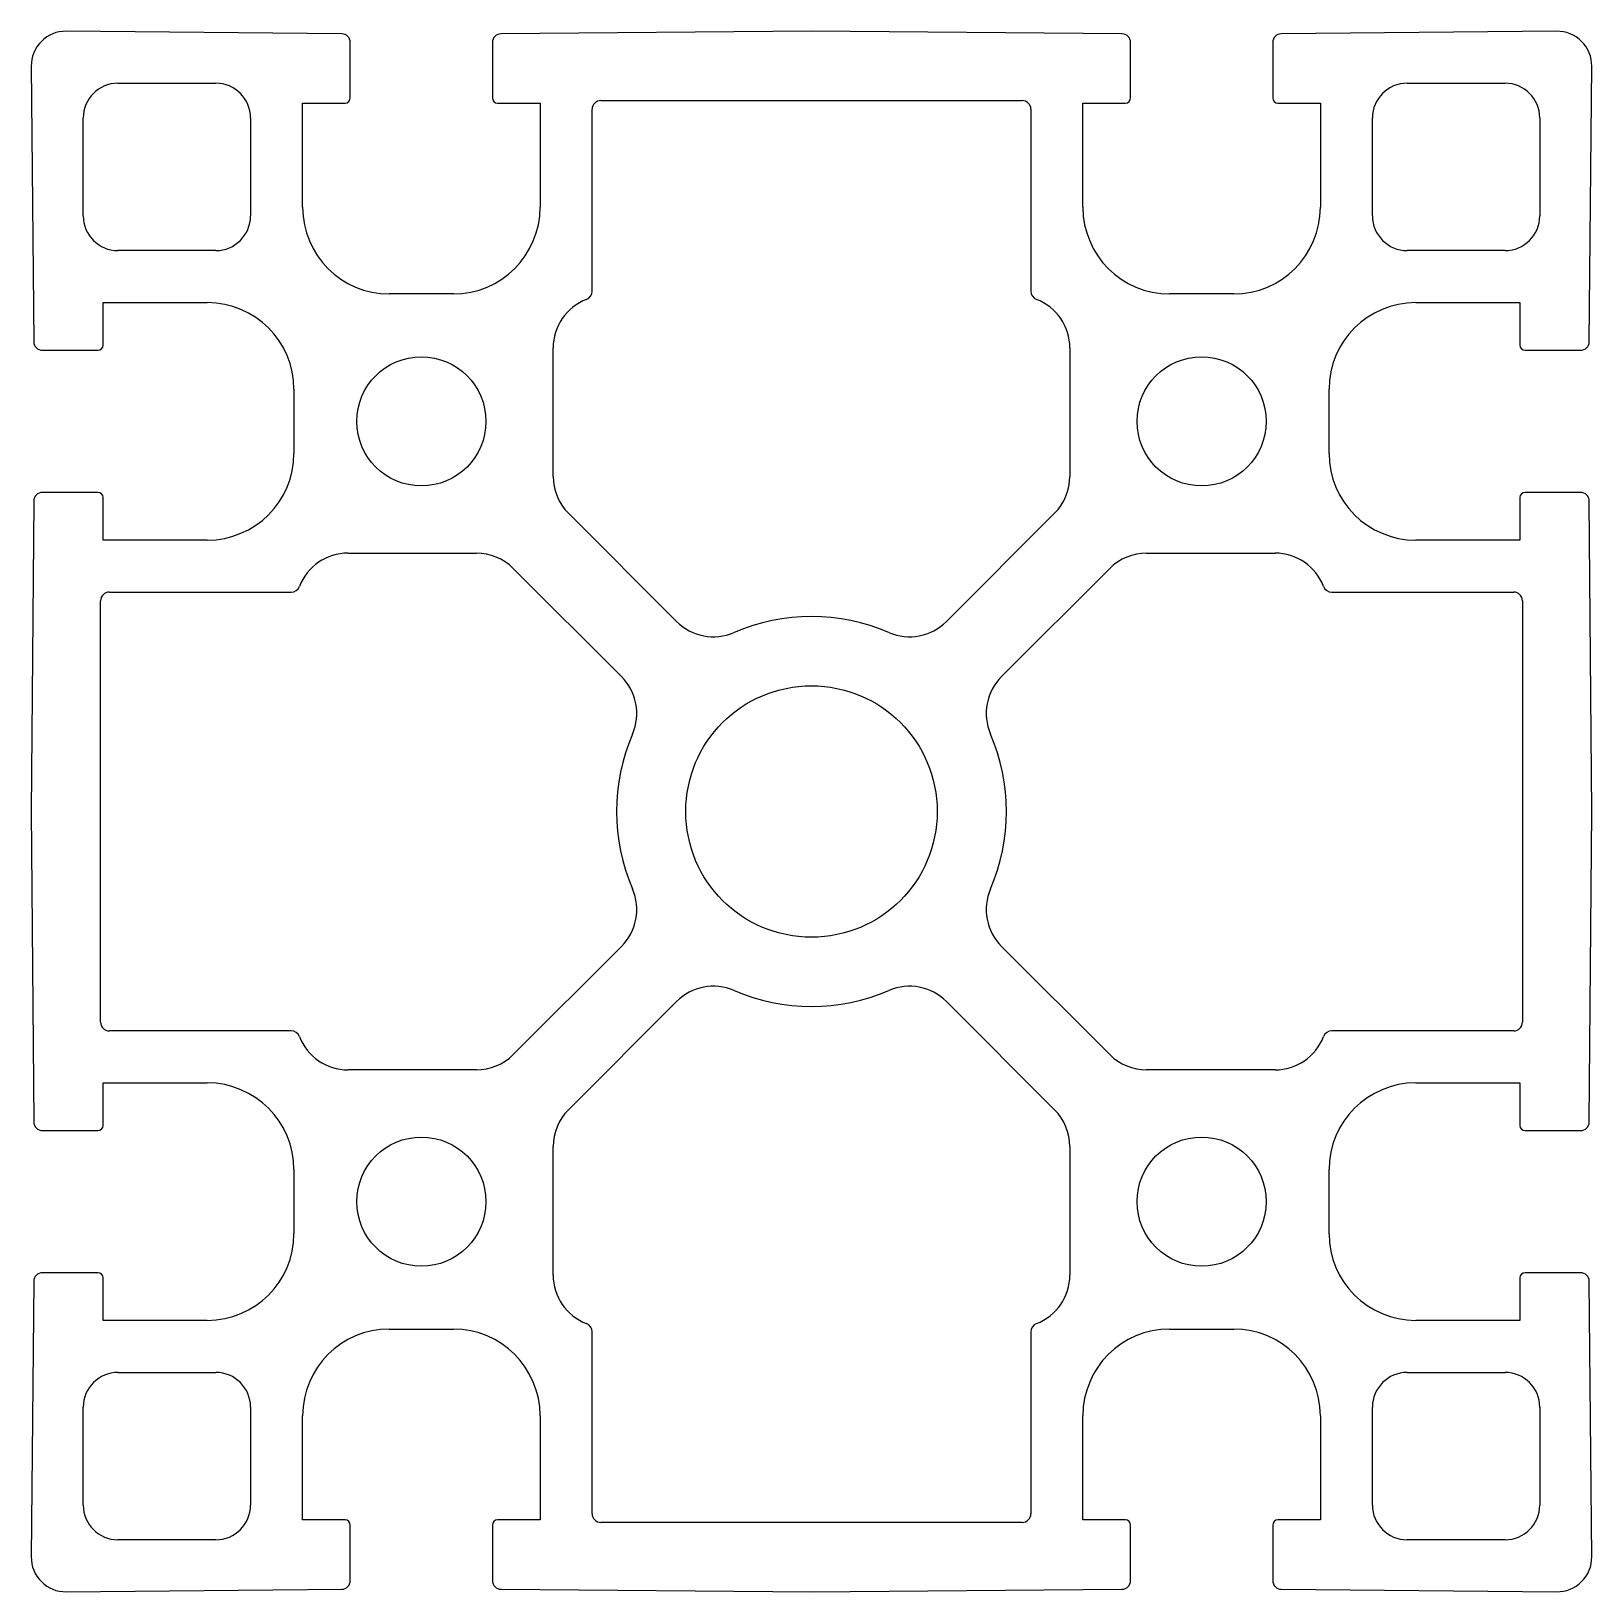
# Model space of a CAD drawing. Extents: x 1179.1 to 1269.1, y 786.2 to 876.2.
import ezdxf

# ---------------------------------------------------------------- set-up
doc = ezdxf.new("R2010")
doc.units = 0
doc.layers.get('0').update_dxf_attribs({"linetype": 'CONTINUOUS'})

msp = doc.modelspace()

# ---------------------------------------------------------------- linework, layer by layer
for p, q in [((1197.037, 876.021), (1181.151, 876.171)), ((1224.132, 876.171), (1206.228, 876.021)), ((1242.036, 876.021), (1224.132, 876.171)), ((1267.113, 876.171), (1251.227, 876.021)), ((1197.532, 872.321), (1197.532, 875.521)), ((1205.732, 875.521), (1205.732, 872.321)), ((1242.532, 872.321), (1242.532, 875.521)), ((1250.732, 875.521), (1250.732, 872.321)), ((1179.132, 874.153), (1179.28, 858.267)), ((1268.984, 858.267), (1269.132, 874.153)), ((1184.132, 873.171), (1189.782, 873.171)), ((1258.482, 873.171), (1264.132, 873.171)), ((1211.982, 872.171), (1236.282, 872.171)), ((1194.782, 866.021), (1194.782, 872.021)), ((1194.782, 872.021), (1197.232, 872.021)), ((1206.032, 872.021), (1208.482, 872.021)), ((1208.482, 872.021), (1208.482, 866.021)), ((1211.482, 861.171), (1211.482, 871.671)), ((1236.782, 871.671), (1236.782, 861.171)), ((1239.782, 866.021), (1239.782, 872.021)), ((1239.782, 872.021), (1242.232, 872.021)), ((1251.032, 872.021), (1253.482, 872.021)), ((1253.482, 872.021), (1253.482, 866.021)), ((1182.132, 865.521), (1182.132, 871.171)), ((1191.782, 871.171), (1191.782, 865.521)), ((1256.482, 865.521), (1256.482, 871.171)), ((1266.132, 871.171), (1266.132, 865.521)), ((1189.782, 863.521), (1184.132, 863.521)), ((1264.132, 863.521), (1258.482, 863.521)), ((1183.282, 858.071), (1183.282, 860.521)), ((1183.282, 860.521), (1189.282, 860.521)), ((1203.482, 861.021), (1199.782, 861.021)), ((1248.482, 861.021), (1244.782, 861.021)), ((1258.982, 860.521), (1264.982, 860.521)), ((1264.982, 860.521), (1264.982, 858.071)), ((1179.78, 857.771), (1182.982, 857.771)), ((1209.232, 850.496), (1209.232, 857.902)), ((1239.032, 857.902), (1239.032, 850.496)), ((1265.282, 857.771), (1268.484, 857.771)), ((1194.282, 855.521), (1194.282, 851.821)), ((1253.982, 851.821), (1253.982, 855.521)), ((1179.28, 849.075), (1179.132, 831.171)), ((1182.982, 849.571), (1179.78, 849.571)), ((1183.282, 846.821), (1183.282, 849.271)), ((1264.982, 849.271), (1264.982, 846.821)), ((1268.484, 849.571), (1265.282, 849.571)), ((1269.132, 831.171), (1268.984, 849.075)), ((1216.356, 842.13), (1210.111, 848.375)), ((1238.153, 848.375), (1231.909, 842.13)), ((1189.282, 846.821), (1183.282, 846.821)), ((1197.401, 846.071), (1204.808, 846.071)), ((1243.457, 846.071), (1250.863, 846.071)), ((1264.982, 846.821), (1258.982, 846.821)), ((1206.929, 845.193), (1213.174, 838.948)), ((1235.091, 838.948), (1241.335, 845.193)), ((1183.132, 819.021), (1183.132, 843.321)), ((1183.632, 843.821), (1194.132, 843.821)), ((1254.132, 843.821), (1264.632, 843.821)), ((1265.132, 843.321), (1265.132, 819.021)), ((1179.132, 831.171), (1179.28, 813.267)), ((1268.984, 813.267), (1269.132, 831.171)), ((1213.174, 823.395), (1206.929, 817.15)), ((1241.335, 817.15), (1235.091, 823.395)), ((1210.111, 813.968), (1216.356, 820.213)), ((1231.909, 820.213), (1238.153, 813.968)), ((1194.132, 818.521), (1183.632, 818.521)), ((1264.632, 818.521), (1254.132, 818.521)), ((1183.282, 813.071), (1183.282, 815.521)), ((1183.282, 815.521), (1189.282, 815.521)), ((1204.808, 816.271), (1197.401, 816.271)), ((1250.863, 816.271), (1243.457, 816.271)), ((1258.982, 815.521), (1264.982, 815.521)), ((1264.982, 815.521), (1264.982, 813.071)), ((1179.78, 812.771), (1182.982, 812.771)), ((1265.282, 812.771), (1268.484, 812.771)), ((1209.232, 804.44), (1209.232, 811.847)), ((1239.032, 811.847), (1239.032, 804.44)), ((1194.282, 810.521), (1194.282, 806.821)), ((1253.982, 806.821), (1253.982, 810.521)), ((1179.28, 804.076), (1179.132, 788.19)), ((1182.982, 804.571), (1179.78, 804.571)), ((1183.282, 801.821), (1183.282, 804.271)), ((1264.982, 804.271), (1264.982, 801.821)), ((1268.484, 804.571), (1265.282, 804.571)), ((1269.132, 788.19), (1268.984, 804.076)), ((1189.282, 801.821), (1183.282, 801.821)), ((1199.782, 801.321), (1203.482, 801.321)), ((1211.482, 790.671), (1211.482, 801.171)), ((1236.782, 801.171), (1236.782, 790.671)), ((1244.782, 801.321), (1248.482, 801.321)), ((1264.982, 801.821), (1258.982, 801.821)), ((1184.132, 798.821), (1189.782, 798.821)), ((1258.482, 798.821), (1264.132, 798.821)), ((1182.132, 791.171), (1182.132, 796.821)), ((1191.782, 796.821), (1191.782, 791.171)), ((1256.482, 791.171), (1256.482, 796.821)), ((1266.132, 796.821), (1266.132, 791.171)), ((1194.782, 790.321), (1194.782, 796.321)), ((1208.482, 796.321), (1208.482, 790.321)), ((1239.782, 790.321), (1239.782, 796.321)), ((1253.482, 796.321), (1253.482, 790.321)), ((1197.232, 790.321), (1194.782, 790.321)), ((1208.482, 790.321), (1206.032, 790.321)), ((1242.232, 790.321), (1239.782, 790.321)), ((1253.482, 790.321), (1251.032, 790.321)), ((1197.532, 786.821), (1197.532, 790.021)), ((1205.732, 790.021), (1205.732, 786.821)), ((1236.282, 790.171), (1211.982, 790.171)), ((1242.532, 786.821), (1242.532, 790.021)), ((1250.732, 790.021), (1250.732, 786.821)), ((1189.782, 789.171), (1184.132, 789.171)), ((1264.132, 789.171), (1258.482, 789.171)), ((1181.151, 786.171), (1197.037, 786.321)), ((1206.228, 786.321), (1224.132, 786.171)), ((1224.132, 786.171), (1242.036, 786.321)), ((1251.227, 786.321), (1267.113, 786.171))]:
    msp.add_line(p, q)
for centre, radius in [((1201.632, 853.671), 3.725), ((1246.632, 853.671), 3.725), ((1224.132, 831.171), 7.25), ((1201.632, 808.671), 3.725), ((1246.632, 808.671), 3.725)]:
    msp.add_circle(centre, radius)
for centre, radius, start, end in [((1181.132, 874.171), 2, 89.45894, 180.53406), ((1197.032, 875.521), 0.5, 0, 89.45894), ((1206.232, 875.521), 0.5, 90.48006, 180), ((1242.032, 875.521), 0.5, 0, 89.51994), ((1251.232, 875.521), 0.5, 90.54106, 180), ((1267.132, 874.171), 2, 359.46594, 90.54106), ((1184.132, 871.171), 2, 90, 180), ((1189.782, 871.171), 2, 360, 90), ((1258.482, 871.171), 2, 90, 180), ((1264.132, 871.171), 2, 360, 90), ((1197.232, 872.321), 0.3, 270, 360), ((1206.032, 872.321), 0.3, 180, 270), ((1211.982, 871.671), 0.5, 90, 180), ((1236.282, 871.671), 0.5, 360, 90), ((1242.232, 872.321), 0.3, 270, 360), ((1251.032, 872.321), 0.3, 180, 270), ((1199.782, 866.021), 5, 180, 270), ((1203.482, 866.021), 5, 270, 0), ((1244.782, 866.021), 5, 180, 270), ((1248.482, 866.021), 5, 270, 0), ((1184.132, 865.521), 2, 180, 270), ((1189.782, 865.521), 2, 270, 0), ((1258.482, 865.521), 2, 180, 270), ((1264.132, 865.521), 2, 270, 0), ((1189.282, 855.521), 5, 360, 90), ((1212.232, 857.902), 3, 110.92484, 180), ((1210.982, 861.171), 0.5, 290.92484, 0), ((1237.282, 861.171), 0.5, 180, 249.07516), ((1236.032, 857.902), 3, 0, 69.07516), ((1258.982, 855.521), 5, 90, 180), ((1179.78, 858.271), 0.5, 180.53406, 270), ((1182.982, 858.071), 0.3, 270, 0), ((1265.282, 858.071), 0.3, 180, 270), ((1268.484, 858.271), 0.5, 270, 359.46594), ((1189.282, 851.821), 5, 270, 0), ((1258.982, 851.821), 5, 180, 270), ((1212.232, 850.496), 3, 180, 225), ((1236.032, 850.496), 3, 315, 0), ((1179.78, 849.071), 0.5, 90, 179.52522), ((1182.982, 849.271), 0.3, 0, 90), ((1265.282, 849.271), 0.3, 90, 180), ((1268.484, 849.071), 0.5, 0.47478, 90), ((1197.401, 843.071), 3, 90, 159.07516), ((1204.808, 843.071), 3, 45, 90), ((1243.457, 843.071), 3, 90, 135), ((1250.863, 843.071), 3, 20.92484, 90), ((1183.632, 843.321), 0.5, 90, 180), ((1194.132, 844.321), 0.5, 270, 339.07516), ((1254.132, 844.321), 0.5, 200.92484, 270), ((1264.632, 843.321), 0.5, 0, 90), ((1224.132, 831.171), 11.25, 66.61827, 113.38173), ((1218.477, 844.251), 3, 225, 293.38173), ((1229.787, 844.251), 3, 246.61827, 315), ((1211.052, 836.826), 3, 336.61827, 45), ((1237.212, 836.826), 3, 135, 203.38173), ((1224.132, 831.171), 11.25, 156.61827, 203.38173), ((1224.132, 831.171), 11.25, 336.61827, 23.38173), ((1211.052, 825.516), 3, 315, 23.38173), ((1237.212, 825.516), 3, 156.61827, 225), ((1218.477, 818.091), 3, 66.61827, 135), ((1224.132, 831.171), 11.25, 246.61827, 293.38173), ((1229.787, 818.091), 3, 45, 113.38173), ((1183.632, 819.021), 0.5, 180, 270), ((1264.632, 819.021), 0.5, 270, 0), ((1194.132, 818.021), 0.5, 20.92484, 90), ((1197.401, 819.271), 3, 200.92484, 270), ((1250.863, 819.271), 3, 270, 339.07516), ((1254.132, 818.021), 0.5, 90, 159.07516), ((1204.808, 819.271), 3, 270, 315), ((1243.457, 819.271), 3, 225, 270), ((1189.282, 810.521), 5, 0, 90), ((1258.982, 810.521), 5, 90, 180), ((1212.232, 811.847), 3, 135, 180), ((1236.032, 811.847), 3, 360, 45), ((1179.78, 813.271), 0.5, 180.47478, 270), ((1182.982, 813.071), 0.3, 270, 0), ((1265.282, 813.071), 0.3, 180, 270), ((1268.484, 813.271), 0.5, 270, 359.52522), ((1189.282, 806.821), 5, 270, 0), ((1258.982, 806.821), 5, 180, 270), ((1179.78, 804.071), 0.5, 90, 179.46594), ((1182.982, 804.271), 0.3, 0, 90), ((1212.232, 804.44), 3, 180, 249.07516), ((1236.032, 804.44), 3, 290.92484, 0), ((1265.282, 804.271), 0.3, 90, 180), ((1268.484, 804.071), 0.5, 0.53406, 90), ((1199.782, 796.321), 5, 90, 180), ((1203.482, 796.321), 5, 0, 90), ((1210.982, 801.171), 0.5, 0, 69.07516), ((1237.282, 801.171), 0.5, 110.92484, 180), ((1244.782, 796.321), 5, 90, 180), ((1248.482, 796.321), 5, 360, 90), ((1184.132, 796.821), 2, 90, 180), ((1189.782, 796.821), 2, 360, 90), ((1258.482, 796.821), 2, 90, 180), ((1264.132, 796.821), 2, 360, 90), ((1184.132, 791.171), 2, 180, 270), ((1189.782, 791.171), 2, 270, 0), ((1258.482, 791.171), 2, 180, 270), ((1264.132, 791.171), 2, 270, 0), ((1197.232, 790.021), 0.3, 0, 90), ((1206.032, 790.021), 0.3, 90, 180), ((1211.982, 790.671), 0.5, 180, 270), ((1236.282, 790.671), 0.5, 270, 0), ((1242.232, 790.021), 0.3, 0, 90), ((1251.032, 790.021), 0.3, 90, 180), ((1181.132, 788.171), 2, 179.46594, 270.54106), ((1267.132, 788.171), 2, 269.45894, 0.53406), ((1197.032, 786.821), 0.5, 270.54106, 360), ((1206.232, 786.821), 0.5, 180, 269.51994), ((1242.032, 786.821), 0.5, 270.48006, 360), ((1251.232, 786.821), 0.5, 180, 269.45894)]:
    msp.add_arc(centre, radius, start, end)

doc.saveas('drawing.dxf')
